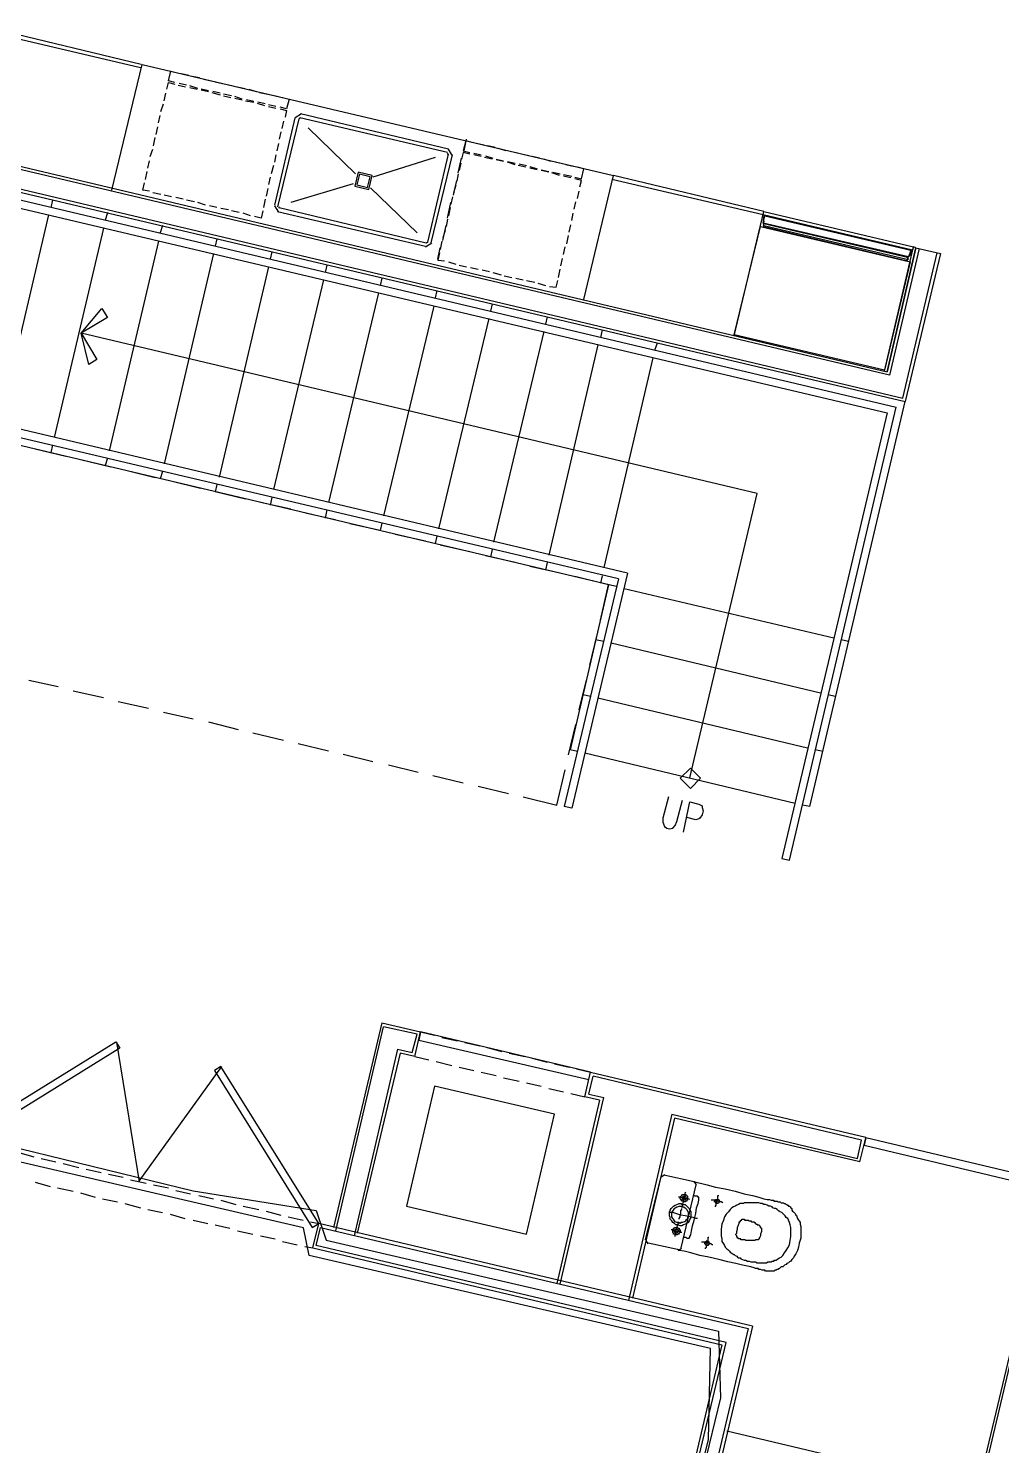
# Model space of a CAD drawing. Header units: feet. Extents: x -84 to 198, y -22 to 181.
# Drawn here: x 83.25 to 99.05, y 124.56 to 147.55 of the extents above; entities that cross this region are included whole.
import ezdxf

# ---------------------------------------------------------------- set-up
doc = ezdxf.new("R2010")
doc.units = ezdxf.units.FT
for name, color, linetype in [('A-AREA-COMUN', 252, 'CONTINUOUS'), ('A-AREA-UNIDAD', 30, 'CONTINUOUS'), ('A-LINEA', 7, 'CONTINUOUS')]:
    doc.layers.add(name, color=color, linetype=linetype)

msp = doc.modelspace()

# ---------------------------------------------------------------- linework, layer by layer
at = {"layer": 'A-AREA-COMUN'}
msp.add_lwpolyline([(93.808, 122.6844), (94.288, 124.6578), (94.32, 126.1333), (87.808, 127.6444), (87.712, 128.0889), (77.68, 130.4178)], dxfattribs=at)
at = {"layer": 'A-AREA-UNIDAD'}
msp.add_lwpolyline([(82.64, 129.4933), (85.92, 128.6933), (87.92, 128.3733), (88.08, 127.8933), (94.448, 126.4178), (94.48, 125.3333), (93.84, 122.6844)], dxfattribs=at)
at = {"layer": 'A-LINEA'}
for p, q in [((85.0667, 146.9111), (82.6267, 147.4844)), ((85.08, 146.9644), (82.64, 147.5511)), ((84.6, 144.9244), (85.0933, 146.9644)), ((85.0933, 146.9644), (92.7467, 145.1644)), ((85.7333, 146.8178), (85.8533, 146.7911)), ((85.9067, 146.7778), (86.0267, 146.7511)), ((86.0933, 146.7244), (86.2133, 146.6978)), ((85.4533, 146.3778), (85.48, 146.4978)), ((85.68, 146.6311), (85.8, 146.6044)), ((85.8133, 146.6311), (85.6933, 146.6578)), ((86, 146.5778), (85.8667, 146.6178)), ((85.8667, 146.5911), (85.9867, 146.5644)), ((86.1733, 146.5378), (86.0533, 146.5644)), ((86.0533, 146.5511), (86.1733, 146.5244)), ((86.2267, 146.5111), (86.36, 146.4711)), ((86.36, 146.4978), (86.24, 146.5244)), ((86.28, 146.6844), (86.4, 146.6578)), ((86.5467, 146.4578), (86.4133, 146.4844)), ((86.4533, 146.6444), (86.5733, 146.6178)), ((86.64, 146.6044), (86.76, 146.5778)), ((86.8267, 146.5644), (86.9467, 146.5244)), ((87, 146.5111), (87.1333, 146.4844)), ((87.1867, 146.4711), (87.3067, 146.4444)), ((85.4, 146.2044), (85.44, 146.3244)), ((86.4133, 146.4578), (86.5333, 146.4311)), ((86.72, 146.4044), (86.6, 146.4444)), ((86.6, 146.4178), (86.72, 146.3911)), ((86.7733, 146.3778), (86.9067, 146.3511)), ((86.9067, 146.3644), (86.7867, 146.3911)), ((86.96, 146.3378), (87.08, 146.2978)), ((87.0933, 146.3244), (86.9733, 146.3511)), ((87.2667, 146.2844), (87.1467, 146.3111)), ((87.1467, 146.2844), (87.2667, 146.2578)), ((87.44, 146.2444), (87.3333, 146.2711)), ((97.2267, 141.9244), (79.6267, 146.0844)), ((79.6933, 146.1244), (97.1867, 141.9778)), ((85.36, 146.0178), (85.3867, 146.1378)), ((87.5733, 146.0978), (87.24, 144.6844)), ((87.64, 146.0844), (87.2933, 144.6578)), ((87.3867, 146.0444), (87.36, 145.9244)), ((87.68, 146.1621), (87.5757, 146.0977)), ((87.6646, 146.0972), (87.6405, 146.0824)), ((90.0533, 145.5378), (87.6533, 146.0978)), ((90.0667, 145.5911), (87.6667, 146.1644)), ((79.56, 145.7911), (97.44, 141.5511)), ((85.32, 145.8311), (85.3467, 145.9511)), ((87.3467, 145.8711), (87.32, 145.7511)), ((88.56, 145.1911), (87.7867, 145.9378)), ((79.6, 145.7244), (97.48, 141.4978)), ((79.6933, 145.5778), (97.3333, 141.4044)), ((85.2267, 145.4711), (85.2667, 145.5911)), ((85.28, 145.6444), (85.3067, 145.7778)), ((87.3067, 145.6844), (87.28, 145.5644)), ((90.131, 145.4845), (90.0666, 145.5888)), ((90.3067, 145.5644), (90.4133, 145.5378)), ((90.32, 145.5644), (90.36, 145.7511)), ((90.64, 145.6578), (90.52, 145.6844)), ((90.8267, 145.6178), (90.7067, 145.6444)), ((91, 145.5644), (90.88, 145.6044)), ((91.1867, 145.5244), (91.0667, 145.5511)), ((79.7867, 145.4178), (97.1867, 141.3111)), ((85.1867, 145.2844), (85.2133, 145.4044)), ((87.2267, 145.3244), (87.1867, 145.1911)), ((87.2667, 145.4978), (87.24, 145.3778)), ((89.8533, 145.4578), (88.84, 145.1378)), ((89.7333, 144.0844), (90.0667, 145.5111)), ((89.7867, 144.0711), (90.1333, 145.4978)), ((90.0661, 145.4998), (90.0513, 145.5239)), ((90.2267, 145.2044), (90.28, 145.4444)), ((90.2667, 145.3644), (90.24, 145.2444)), ((90.48, 145.5244), (90.6, 145.4978)), ((90.6, 145.4711), (90.48, 145.4978)), ((90.7733, 145.4311), (90.6533, 145.4578)), ((90.6667, 145.4844), (90.7867, 145.4444)), ((90.84, 145.4311), (90.96, 145.4044)), ((90.96, 145.3911), (90.84, 145.4178)), ((91.0267, 145.3911), (91.1467, 145.3644)), ((91.1467, 145.3378), (91.0267, 145.3778)), ((91.32, 145.2978), (91.2, 145.3244)), ((91.2133, 145.3511), (91.3333, 145.3244)), ((91.3733, 145.4844), (91.2533, 145.5111)), ((91.5467, 145.4444), (91.4267, 145.4711)), ((91.7333, 145.3911), (91.6133, 145.4311)), ((91.92, 145.3511), (91.8, 145.3778)), ((92.0933, 145.3111), (91.9733, 145.3378)), ((85.1467, 145.0978), (85.1733, 145.2311)), ((87.1733, 145.1378), (87.1467, 145.0178)), ((90.2267, 145.1911), (90.2, 145.0711)), ((91.3867, 145.3111), (91.5067, 145.2711)), ((91.5067, 145.2578), (91.3867, 145.2844)), ((91.5733, 145.2578), (91.6933, 145.2311)), ((91.6933, 145.2178), (91.5733, 145.2444)), ((91.8667, 145.1644), (91.7467, 145.2044)), ((91.76, 145.2178), (91.88, 145.1911)), ((91.9333, 145.1778), (92.0667, 145.1511)), ((92.0533, 145.1244), (91.9333, 145.1511)), ((92.2667, 143.1511), (92.7467, 145.1644)), ((95.1733, 144.5244), (92.72, 145.0978)), ((95.1867, 144.5778), (92.7467, 145.1644)), ((85.4, 144.8578), (85.2667, 144.8844)), ((87.1333, 144.9511), (87.1067, 144.8311)), ((88.52, 145.0311), (87.5067, 144.7244)), ((89.56, 144.2311), (88.8, 144.9644)), ((90.1467, 144.8444), (90.2, 145.0844)), ((90.1867, 145.0044), (90.1467, 144.8844)), ((92.16, 144.7911), (92.1867, 144.9111)), ((83.64, 144.7644), (83.6133, 144.6444)), ((85.5733, 144.8178), (85.4533, 144.8444)), ((85.76, 144.7778), (85.64, 144.8044)), ((85.9467, 144.7378), (85.8133, 144.7644)), ((86.12, 144.6844), (86, 144.7244)), ((86.3067, 144.6444), (86.1867, 144.6711)), ((86.4933, 144.6044), (86.3733, 144.6311)), ((87.0933, 144.7778), (87.0667, 144.6444)), ((87.2423, 144.6711), (87.3067, 144.5668)), ((87.3072, 144.6557), (87.3221, 144.6316)), ((87.32, 144.6444), (89.7067, 144.0711)), ((90.0533, 144.4711), (90.1067, 144.7244)), ((90.0933, 144.6444), (90.0667, 144.5111)), ((90.1333, 144.8178), (90.1067, 144.6978)), ((92.1067, 144.6178), (92.1333, 144.7378)), ((83.5733, 144.5244), (82.7733, 141.1244)), ((84.5333, 144.5644), (84.4933, 144.4311)), ((86.6667, 144.5644), (86.5467, 144.5911)), ((86.8533, 144.5111), (86.7333, 144.5511)), ((87.0267, 144.4711), (86.92, 144.4978)), ((87.0533, 144.5911), (87.0267, 144.4711)), ((87.2933, 144.5778), (89.6933, 144.0178)), ((90.0533, 144.4578), (90.0267, 144.3378)), ((92.0667, 144.4311), (92.0933, 144.5511)), ((94.7067, 142.5644), (95.1867, 144.5778)), ((84.4667, 144.3111), (83.6667, 140.9111)), ((85.4267, 144.3511), (85.3867, 144.2311)), ((89.9733, 144.1111), (90.0267, 144.3511)), ((90.0133, 144.2711), (89.9733, 144.1511)), ((91.9867, 144.0578), (92.0133, 144.1911)), ((92.0267, 144.2444), (92.0533, 144.3644)), ((97.52, 143.8311), (95.1867, 144.3778)), ((97.52, 143.8311), (95.1867, 144.3778)), ((95.1867, 144.3511), (97.5067, 143.8044)), ((95.1867, 144.3511), (97.5067, 143.8044)), ((85.36, 144.0978), (84.56, 140.6978)), ((86.3067, 144.1378), (86.28, 144.0178)), ((89.6934, 144.0068), (89.7977, 144.0712)), ((89.7087, 144.0716), (89.7328, 144.0865)), ((89.8933, 143.8044), (89.9333, 143.9911)), ((89.96, 144.0978), (89.9333, 143.9644)), ((91.9333, 143.8844), (91.96, 144.0044)), ((97.1467, 141.9911), (97.6133, 144.0044)), ((97.6533, 143.9911), (97.1867, 141.9778)), ((97.7067, 143.9778), (97.2267, 141.9244)), ((97.6533, 143.9911), (98.0533, 143.8978)), ((86.2533, 143.8978), (85.4533, 140.4844)), ((87.2, 143.9244), (87.1733, 143.8044)), ((88.0933, 143.7111), (88.0667, 143.5911)), ((89.92, 143.9111), (89.8933, 143.7911)), ((89.8933, 143.7911), (90, 143.7778)), ((90.0667, 143.7644), (90.1867, 143.7244)), ((90.24, 143.7111), (90.36, 143.6844)), ((91.8933, 143.6978), (91.92, 143.8178)), ((97.44, 141.5511), (98, 143.9111)), ((98.0533, 143.8978), (97.48, 141.4978)), ((87.1467, 143.6844), (86.3467, 140.2711)), ((88.9867, 143.4978), (88.96, 143.3778)), ((90.4267, 143.6711), (90.5467, 143.6444)), ((90.6133, 143.6311), (90.7333, 143.6044)), ((90.7867, 143.5911), (90.92, 143.5511)), ((90.9733, 143.5378), (91.0933, 143.5111)), ((91.16, 143.4978), (91.28, 143.4711)), ((91.8533, 143.5111), (91.88, 143.6444)), ((88.04, 143.4711), (87.2267, 140.0711)), ((88.9333, 143.2578), (88.12, 139.8578)), ((89.88, 143.2978), (89.8533, 143.1778)), ((91.3333, 143.4578), (91.4667, 143.4311)), ((91.52, 143.4178), (91.64, 143.3778)), ((89.8267, 143.0444), (89.0133, 139.6444)), ((90.7733, 143.0844), (90.7467, 142.9644)), ((90.72, 142.8444), (89.9067, 139.4311)), ((91.6667, 142.8711), (91.64, 142.7511)), ((91.6133, 142.6311), (90.8, 139.2178)), ((92.56, 142.6578), (92.5333, 142.5378)), ((92.4933, 142.4178), (91.6933, 139.0044)), ((93.4533, 142.4444), (93.4133, 142.3244)), ((93.3867, 142.2044), (92.5867, 138.8044)), ((95.9333, 134.9244), (97.48, 141.4978)), ((92.9733, 138.7111), (82.3867, 141.2178)), ((92.8267, 138.6178), (82.48, 141.0578)), ((92.7867, 138.4978), (82.4533, 140.9378)), ((83.8533, 140.6044), (83.36, 140.7244)), ((83.64, 140.7911), (83.6133, 140.6711)), ((84.5867, 140.4311), (84.0933, 140.5511)), ((84.5333, 140.5778), (84.4933, 140.4578)), ((85.3067, 140.2578), (84.8267, 140.3778)), ((85.4267, 140.3644), (85.3867, 140.2444)), ((86.04, 140.0844), (85.56, 140.2044)), ((86.3067, 140.1511), (86.28, 140.0311)), ((86.7733, 139.9111), (86.28, 140.0311)), ((87.5067, 139.7511), (87.0133, 139.8578)), ((87.2, 139.9378), (87.1733, 139.8178)), ((88.2267, 139.5778), (87.7467, 139.6844)), ((88.0933, 139.7378), (88.0667, 139.6044)), ((88.96, 139.4044), (88.4667, 139.5111)), ((88.9867, 139.5244), (88.96, 139.4044)), ((89.6933, 139.2311), (89.2, 139.3378)), ((89.88, 139.3111), (89.8533, 139.1911)), ((90.4133, 139.0578), (89.9333, 139.1644)), ((91.1467, 138.8844), (90.6667, 138.9911)), ((90.7733, 139.0978), (90.7467, 138.9778)), ((91.6667, 138.8844), (91.64, 138.7644)), ((91.88, 138.7111), (91.3867, 138.8178)), ((92.9733, 138.7111), (92.0667, 134.8978)), ((92.56, 138.6711), (92.5333, 138.5511)), ((92.8267, 138.6178), (91.9467, 134.9244)), ((92.6667, 138.5244), (92.04, 135.8444)), ((96.32, 137.6578), (92.92, 138.4578)), ((92.36, 137.2178), (92.48, 137.7111)), ((92.5867, 137.6044), (92.4533, 137.6311)), ((96.1067, 136.7644), (92.7067, 137.5778)), ((96.56, 137.6044), (96.44, 137.6311)), ((83.2533, 136.9778), (83.7333, 136.8711)), ((92.1867, 136.4978), (92.3067, 136.9778)), ((83.9733, 136.8044), (84.4667, 136.6978)), ((84.7067, 136.6311), (85.2, 136.5244)), ((92.3733, 136.7111), (92.2533, 136.7378)), ((95.8933, 135.8711), (92.4933, 136.6844)), ((96.3467, 136.7111), (96.2267, 136.7378)), ((85.44, 136.4578), (85.92, 136.3511)), ((86.1733, 136.2978), (86.6533, 136.1778)), ((86.8933, 136.1244), (87.3867, 136.0044)), ((92.0133, 135.7644), (92.1333, 136.2578)), ((87.6267, 135.9511), (88.12, 135.8311)), ((88.36, 135.7778), (88.84, 135.6578)), ((92.16, 135.8178), (92.04, 135.8444)), ((95.6933, 134.9778), (92.28, 135.7911)), ((96.1467, 135.8178), (96.0133, 135.8444)), ((89.0933, 135.6044), (89.5733, 135.4844)), ((89.8133, 135.4311), (90.3067, 135.3111)), ((91.8267, 134.9511), (91.96, 135.5244)), ((90.5467, 135.2578), (91.04, 135.1378)), ((91.28, 135.0844), (91.8267, 134.9511)), ((92.0667, 134.8978), (91.9467, 134.9244)), ((95.9333, 134.9244), (95.8133, 134.9511)), ((88.9867, 131.4178), (88.2, 128.0978)), ((88.24, 128.0444), (89.0133, 131.3511)), ((88.9867, 131.4178), (89.6133, 131.2711)), ((89.56, 131.2311), (89.0133, 131.3511)), ((85.0528, 128.84), (84.6823, 131.1024)), ((89.48, 130.9378), (89.56, 131.2311)), ((89.52, 130.8711), (89.6133, 131.2711)), ((89.6133, 131.2711), (89.84, 131.2178)), ((89.96, 131.1778), (90.2133, 131.1244)), ((90.3333, 131.0978), (90.5733, 131.0444)), ((89.24, 130.9911), (88.5333, 127.9644)), ((89.28, 130.9244), (88.5867, 128.0044)), ((89.24, 130.9911), (89.48, 130.9378)), ((89.52, 130.8711), (89.28, 130.9244)), ((89.52, 130.8711), (89.7467, 130.8178)), ((90.6933, 131.0178), (90.9333, 130.9511)), ((91.0533, 130.9244), (91.3067, 130.8711)), ((91.4267, 130.8444), (91.6667, 130.7778)), ((86.384, 130.7064), (85.0405, 128.8489)), ((89.8667, 130.7911), (90.12, 130.7244)), ((90.24, 130.6978), (90.48, 130.6444)), ((90.6, 130.6178), (90.84, 130.5644)), ((91.7867, 130.7511), (92.0267, 130.6978)), ((92.1467, 130.6711), (92.3733, 130.6178)), ((92.28, 130.2178), (92.3733, 130.6178)), ((92.3733, 130.6178), (96.84, 129.5644)), ((90.96, 130.5244), (91.2133, 130.4711)), ((91.3333, 130.4444), (91.5733, 130.3911)), ((92.3467, 130.2578), (92.4133, 130.5511)), ((96.7733, 129.5111), (92.4133, 130.5511)), ((91.6933, 130.3511), (91.9333, 130.2978)), ((92.52, 130.1644), (91.8267, 127.1911)), ((91.88, 127.1778), (92.5867, 130.2044)), ((92.0533, 130.2711), (92.28, 130.2178)), ((92.52, 130.1644), (92.28, 130.2178)), ((92.3467, 130.2578), (92.5867, 130.2044)), ((93.6933, 129.9378), (92.9867, 126.9111)), ((93.6933, 129.9378), (96.7067, 129.2178)), ((93.7333, 129.8711), (93.0533, 126.9511)), ((96.7467, 129.1644), (93.7333, 129.8711)), ((96.7067, 129.2178), (96.7733, 129.5111)), ((96.7467, 129.1644), (96.84, 129.5511)), ((83.0933, 129.3111), (83.3333, 129.2444)), ((83.4533, 129.2178), (83.6933, 129.1644)), ((83.8133, 129.1378), (84.0667, 129.0711)), ((84.1867, 129.0444), (84.4267, 128.9911)), ((83.36, 128.8311), (83.6, 128.7644)), ((84.5467, 128.9644), (84.7867, 128.9111)), ((84.9067, 128.8711), (85.16, 128.8178)), ((85.28, 128.7911), (85.52, 128.7378)), ((93.2667, 127.8978), (93.52, 128.9244)), ((93.5774, 128.9499), (93.5213, 128.9152)), ((93.56, 128.9511), (94.0533, 128.8444)), ((94.08, 128.7911), (93.84, 127.7644)), ((94.0921, 128.787), (94.0574, 128.8432)), ((83.72, 128.7378), (83.9733, 128.6844)), ((84.0933, 128.6578), (84.3333, 128.5911)), ((84.4533, 128.5644), (84.6933, 128.5111)), ((85.64, 128.6978), (85.88, 128.6444)), ((86.0133, 128.6178), (86.2533, 128.5644)), ((86.3733, 128.5378), (86.6133, 128.4711)), ((84.8133, 128.4844), (85.0667, 128.4178)), ((85.1867, 128.3911), (85.4267, 128.3378)), ((85.5467, 128.3111), (85.7867, 128.2444)), ((86.7333, 128.4444), (86.9867, 128.3911)), ((87.1067, 128.3644), (87.3467, 128.2978)), ((89.3867, 128.4444), (91.3333, 127.9911)), ((99.7467, 128.4444), (98.1867, 121.8844)), ((98.2267, 121.8178), (99.8, 128.4978)), ((85.92, 128.2178), (86.16, 128.1644)), ((86.28, 128.1378), (86.52, 128.0844)), ((87.4667, 128.2711), (87.7067, 128.2178)), ((87.8267, 128.1911), (87.96, 128.1644)), ((87.8667, 127.7644), (87.96, 128.1644)), ((95, 126.4978), (87.96, 128.1644)), ((86.64, 128.0444), (86.8933, 127.9911)), ((87.0133, 127.9644), (87.2533, 127.9111)), ((87.3733, 127.8711), (87.6133, 127.8178)), ((93.2679, 127.8886), (93.3026, 127.8324)), ((93.7867, 127.7378), (93.3067, 127.8444)), ((87.7333, 127.7911), (87.8667, 127.7644)), ((87.8667, 127.7644), (94.5067, 126.1911)), ((93.7959, 127.7257), (93.8521, 127.7603)), ((95, 126.4978), (94.1333, 122.8444)), ((94.9333, 126.4578), (94.0667, 122.8044)), ((94.5067, 126.1911), (93.64, 122.5378)), ((93.7067, 122.5778), (94.5733, 126.2311)), ((98.6533, 123.8311), (94.5867, 124.7911))]:
    msp.add_line(p, q, dxfattribs=at)
for points in [[(85.6267, 146.6711), (85.52, 146.6978), (85.56, 146.8578), (85.6667, 146.8311)], [(85.4933, 146.5644), (85.52, 146.6711), (85.6267, 146.6444)], [(87.3333, 146.2444), (87.44, 146.2178), (87.4133, 146.1111)], [(87.3733, 146.4311), (87.48, 146.4044), (87.44, 146.2444)], [(90.4533, 145.6978), (90.3467, 145.7244), (90.3067, 145.5644)], [(90.4133, 145.5111), (90.3067, 145.5378), (90.28, 145.4311)], [(88.5991, 145.2196), (88.5449, 144.9902), (88.7742, 144.936), (88.8285, 145.1653), (88.5991, 145.2196)], [(88.6201, 145.1856), (88.5789, 145.0112), (88.7532, 144.97), (88.7944, 145.1443), (88.6201, 145.1856)], [(92.12, 145.1378), (92.2267, 145.1111), (92.2667, 145.2711), (92.16, 145.2978)], [(92.2, 144.9778), (92.2267, 145.0844), (92.12, 145.1111)], [(85.2133, 144.9111), (85.1067, 144.9244), (85.1333, 145.0444)], [(97.6133, 144.0044), (97.6, 143.9511), (95.1733, 144.5244), (95.1867, 144.5778), (97.6133, 144.0044)], [(97.6133, 144.0044), (97.6, 143.9511), (95.1733, 144.5244), (95.1867, 144.5778), (97.6133, 144.0044)], [(97.5733, 143.9511), (97.5333, 143.8444), (95.1733, 144.3911), (95.2, 144.5111), (97.5733, 143.9511)], [(95.1867, 144.5111), (95.1733, 144.4311), (95.1867, 144.4178), (95.1733, 144.3911), (95.1867, 144.3778), (95.1733, 144.3644), (95.1867, 144.3511), (95.1733, 144.3378), (97.52, 143.7778), (97.5067, 143.8044), (97.5333, 143.8044), (97.52, 143.8311), (97.5333, 143.8444), (97.5467, 143.8578), (97.56, 143.8711), (97.5867, 143.9511), (95.1867, 144.5111)], [(97.5733, 143.9511), (97.5333, 143.8444), (95.1733, 144.3911), (95.2, 144.5111), (97.5733, 143.9511)], [(95.1867, 144.5111), (95.1733, 144.4311), (95.1867, 144.4178), (95.1733, 144.3911), (95.1867, 144.3778), (95.1733, 144.3644), (95.1867, 144.3511), (95.1733, 144.3378), (97.52, 143.7778), (97.5067, 143.8044), (97.5333, 143.8044), (97.52, 143.8311), (97.5333, 143.8444), (97.5467, 143.8578), (97.56, 143.8711), (97.5867, 143.9511), (95.1867, 144.5111)], [(95.1333, 144.3378), (97.56, 143.7644), (97.1467, 142.0044), (94.7067, 142.5778), (95.1333, 144.3378)], [(97.1867, 141.9778), (97.6533, 143.9911), (97.6133, 144.0044)], [(91.7067, 143.3644), (91.8133, 143.3511), (91.84, 143.4578)], [(84.2267, 142.0978), (84.1067, 142.6044), (84.44, 143.0044), (84.5333, 142.8578), (84.1067, 142.6044), (84.36, 142.1778), (84.2267, 142.0978)], [(93.9867, 135.3911), (95.08, 140.0044), (84.1067, 142.6044)], [(97.1867, 141.3111), (95.48, 134.0844), (95.6, 134.0578), (97.3333, 141.4044)], [(92.5333, 137.9511), (92.6667, 138.5244), (92.12, 138.6578)], [(94.16, 135.3844), (93.9933, 135.5511), (93.8267, 135.3844), (93.9933, 135.2178), (94.16, 135.3844)], [(93.64, 135.0844), (93.5467, 134.7378), (93.5467, 134.6711), (93.5733, 134.6044), (93.6133, 134.5778), (93.6533, 134.5644), (93.7067, 134.5778), (93.7467, 134.6178), (93.7733, 134.6844), (93.8667, 135.0311)], [(93.88, 134.5111), (93.9867, 135.0044), (94.1333, 134.9644), (94.1867, 134.9378), (94.1867, 134.9111), (94.2, 134.8578), (94.1867, 134.7911), (94.1467, 134.7378), (94.1333, 134.7244), (94.08, 134.7111), (93.9333, 134.7511)], [(82.12, 129.5378), (84.6667, 131.1111), (84.7333, 131.0044), (82.1867, 129.4311), (82.12, 129.5378)], [(89.5867, 131.1378), (92.3467, 130.4978), (92.3733, 130.6178), (89.6133, 131.2711), (89.5867, 131.1378)], [(87.96, 128.1644), (86.3733, 130.7111), (86.2667, 130.6444), (87.8533, 128.0978), (87.96, 128.1644)], [(91.3333, 127.9911), (91.7867, 129.9378), (89.84, 130.3911), (89.3867, 128.4444)], [(96.8133, 129.4311), (99.56, 128.7778), (99.6, 128.8978), (96.84, 129.5511), (96.8133, 129.4311)], [(94.0533, 128.8444), (94.08, 128.8311), (94.16, 128.8178), (94.2667, 128.7911), (94.4, 128.7511), (94.56, 128.7244), (94.72, 128.6844), (94.8667, 128.6444), (95, 128.6178), (95.1067, 128.5911), (95.1867, 128.5644), (95.24, 128.5511), (95.28, 128.5511), (95.3067, 128.5378), (95.3333, 128.5378), (95.3467, 128.5378), (95.3467, 128.5244), (95.36, 128.5244), (95.3733, 128.5244), (95.3867, 128.5244), (95.4, 128.5244), (95.4133, 128.5111), (95.4267, 128.5111), (95.4533, 128.5111), (95.4667, 128.4978), (95.48, 128.4978), (95.4933, 128.4978), (95.5067, 128.4978), (95.52, 128.4844), (95.5333, 128.4844), (95.5467, 128.4711), (95.56, 128.4711), (95.5733, 128.4578), (95.5867, 128.4444), (95.6, 128.4444), (95.6133, 128.4311), (95.6267, 128.4178), (95.64, 128.4044), (95.64, 128.3778), (95.6533, 128.3644), (95.6667, 128.3511), (95.68, 128.3378), (95.6933, 128.3244), (95.7067, 128.2978), (95.72, 128.2844), (95.72, 128.2711), (95.7333, 128.2444), (95.7467, 128.2178), (95.76, 128.2044), (95.7733, 128.1778), (95.7733, 128.1511), (95.7867, 128.1111), (95.7867, 128.0844), (95.7867, 128.0311), (95.7867, 127.9778), (95.7867, 127.9244), (95.76, 127.8444), (95.7467, 127.7778), (95.7333, 127.7244), (95.7067, 127.6711), (95.68, 127.6311), (95.6667, 127.6044), (95.64, 127.5778), (95.6267, 127.5511), (95.6, 127.5378), (95.5867, 127.5244), (95.56, 127.5111), (95.5467, 127.4978), (95.52, 127.4844), (95.5067, 127.4711), (95.4933, 127.4578), (95.4667, 127.4578), (95.4533, 127.4444), (95.44, 127.4311), (95.4133, 127.4178), (95.4, 127.4178), (95.3867, 127.4044), (95.3733, 127.4044), (95.3467, 127.3911), (95.3333, 127.3911), (95.32, 127.3911), (95.3067, 127.3911), (95.2933, 127.3911), (95.28, 127.3911), (95.2533, 127.3911), (95.24, 127.3911), (95.2267, 127.3911), (95.2133, 127.3911), (95.2, 127.4044), (95.1867, 127.4044), (95.1733, 127.4044), (95.16, 127.4044), (95.1333, 127.4178), (95.12, 127.4178), (95.1067, 127.4178), (95.0933, 127.4311), (95.08, 127.4311), (95.0667, 127.4311), (95.0533, 127.4311), (95.0267, 127.4444), (94.9733, 127.4578), (94.92, 127.4711), (94.84, 127.4844), (94.7333, 127.5111), (94.6, 127.5378), (94.4533, 127.5778), (94.2933, 127.6178), (94.1467, 127.6444), (94, 127.6844), (93.8933, 127.7111), (93.8133, 127.7244), (93.7867, 127.7378)], [(93.9867, 128.5511), (93.96, 128.5644), (93.9333, 128.5644), (93.9067, 128.5644), (93.88, 128.5778), (93.8533, 128.5778), (93.8267, 128.5911), (93.8133, 128.5911), (93.8, 128.5911)], [(93.9467, 128.5644), (93.9467, 128.5511), (93.9467, 128.5378), (93.9333, 128.5378), (93.9333, 128.5244), (93.92, 128.5244), (93.9067, 128.5111), (93.8933, 128.5111), (93.88, 128.5111), (93.8667, 128.5244), (93.8533, 128.5244), (93.8533, 128.5378), (93.84, 128.5378), (93.84, 128.5511), (93.8267, 128.5644), (93.8267, 128.5778), (93.84, 128.5911), (93.84, 128.6044), (93.8533, 128.6178), (93.8667, 128.6311), (93.88, 128.6311), (93.8933, 128.6311), (93.9067, 128.6311), (93.92, 128.6311), (93.9333, 128.6178), (93.9467, 128.6044), (93.9467, 128.5911), (93.9467, 128.5778), (93.9467, 128.5644)], [(93.8667, 128.4444), (93.8667, 128.4578), (93.8667, 128.4711), (93.88, 128.5111), (93.88, 128.5378), (93.8933, 128.5778), (93.9067, 128.6178), (93.9067, 128.6444), (93.9067, 128.6578), (93.92, 128.6711)], [(93.92, 128.5644), (93.92, 128.5511), (93.9067, 128.5511), (93.9067, 128.5378), (93.8933, 128.5378), (93.88, 128.5378), (93.88, 128.5511), (93.8667, 128.5511), (93.8667, 128.5644), (93.8667, 128.5778), (93.8667, 128.5911), (93.88, 128.6044), (93.8933, 128.6044), (93.9067, 128.6044), (93.92, 128.5911), (93.92, 128.5778), (93.92, 128.5644)], [(93.88, 127.9378), (93.8933, 127.9378), (93.9067, 127.9378), (93.92, 127.9378), (93.9333, 127.9244), (93.9467, 127.9244), (93.96, 127.9244), (93.9733, 127.9244), (93.9867, 127.9378), (93.9867, 127.9511), (94, 127.9778), (94.0133, 128.0444), (94.0267, 128.1244), (94.0533, 128.2178), (94.08, 128.3244), (94.0933, 128.4178), (94.12, 128.4844), (94.1333, 128.5378), (94.1333, 128.5644), (94.1333, 128.5778), (94.1333, 128.5911), (94.12, 128.5911), (94.1067, 128.6044), (94.0933, 128.6044), (94.08, 128.6044), (94.0667, 128.6044), (94.0533, 128.6178), (94.04, 128.6178)], [(94.52, 128.4978), (94.4933, 128.5111), (94.4667, 128.5111), (94.44, 128.5244), (94.4133, 128.5244), (94.3867, 128.5378), (94.36, 128.5378), (94.3467, 128.5378), (94.3333, 128.5378)], [(94.4667, 128.5111), (94.4533, 128.5111), (94.4533, 128.4978), (94.44, 128.4844), (94.4267, 128.4844), (94.4133, 128.4844), (94.4, 128.4978), (94.4, 128.5111), (94.3867, 128.5111), (94.3867, 128.5244), (94.4, 128.5378), (94.4, 128.5511), (94.4133, 128.5511), (94.4267, 128.5511), (94.44, 128.5511), (94.4533, 128.5511), (94.4533, 128.5378), (94.4667, 128.5244), (94.4667, 128.5111)], [(94.4, 128.4311), (94.4, 128.4444), (94.4133, 128.4578), (94.4133, 128.4844), (94.4267, 128.5111), (94.4267, 128.5378), (94.44, 128.5644), (94.44, 128.5911), (94.44, 128.6178), (94.4533, 128.6178)], [(94, 128.2578), (93.9867, 128.2311), (93.9733, 128.2044), (93.96, 128.1778), (93.9333, 128.1644), (93.9067, 128.1511), (93.88, 128.1378), (93.8533, 128.1244), (93.8267, 128.1244), (93.7867, 128.1378), (93.76, 128.1378), (93.7333, 128.1644), (93.7067, 128.1778), (93.6933, 128.2044), (93.6667, 128.2311), (93.6667, 128.2578), (93.6533, 128.2844), (93.6533, 128.3111), (93.6533, 128.3511), (93.6667, 128.3778), (93.68, 128.4044), (93.7067, 128.4311), (93.72, 128.4444), (93.7467, 128.4578), (93.7733, 128.4711), (93.8133, 128.4844), (93.84, 128.4844), (93.8667, 128.4711), (93.9067, 128.4711), (93.9333, 128.4444), (93.9467, 128.4311), (93.9733, 128.4044), (93.9867, 128.3778), (94, 128.3511), (94, 128.3244), (94, 128.2978), (94, 128.2578)], [(94.1067, 128.2444), (94.08, 128.2444), (94.04, 128.2578), (93.9867, 128.2711), (93.9067, 128.2844), (93.84, 128.2978), (93.76, 128.3244), (93.7067, 128.3378), (93.6667, 128.3378), (93.6533, 128.3511)], [(93.96, 128.2711), (93.9467, 128.2578), (93.9467, 128.2311), (93.92, 128.2178), (93.9067, 128.1911), (93.8933, 128.1911), (93.8667, 128.1778), (93.84, 128.1778), (93.8267, 128.1644), (93.8, 128.1778), (93.7733, 128.1778), (93.7467, 128.1911), (93.7333, 128.2044), (93.72, 128.2311), (93.7067, 128.2444), (93.6933, 128.2711), (93.6933, 128.2844), (93.6933, 128.3111), (93.6933, 128.3378), (93.7067, 128.3644), (93.72, 128.3778), (93.7333, 128.4044), (93.7467, 128.4178), (93.7733, 128.4311), (93.7867, 128.4311), (93.8133, 128.4444), (93.84, 128.4444), (93.8533, 128.4311), (93.88, 128.4311), (93.9067, 128.4178), (93.92, 128.4044), (93.9333, 128.3911), (93.9467, 128.3644), (93.96, 128.3511), (93.96, 128.3244), (93.96, 128.2978), (93.96, 128.2711)], [(93.8133, 128.2311), (93.8133, 128.2444), (93.8267, 128.2711), (93.8267, 128.2978), (93.84, 128.3244), (93.84, 128.3511), (93.84, 128.3778), (93.8533, 128.3911), (93.8533, 128.4044)], [(94.5067, 128.1511), (94.4933, 128.0711), (94.4933, 128.0178), (94.4933, 127.9644), (94.5067, 127.9111), (94.5067, 127.8711), (94.5333, 127.8311), (94.5467, 127.8044), (94.56, 127.7778), (94.5867, 127.7511), (94.6, 127.7378), (94.6267, 127.7111), (94.64, 127.6978), (94.6533, 127.6844), (94.68, 127.6711), (94.6933, 127.6578), (94.7067, 127.6578), (94.72, 127.6444), (94.7467, 127.6311), (94.76, 127.6178), (94.7733, 127.6044), (94.8, 127.6044), (94.8133, 127.5911), (94.84, 127.5778), (94.8667, 127.5644), (94.8933, 127.5644), (94.92, 127.5511), (94.9467, 127.5511), (94.9733, 127.5378), (95, 127.5378), (95.0267, 127.5378), (95.0533, 127.5378), (95.08, 127.5244), (95.1067, 127.5244), (95.1333, 127.5244), (95.1467, 127.5244), (95.1733, 127.5244), (95.1867, 127.5244), (95.2133, 127.5244), (95.2267, 127.5244), (95.2533, 127.5378), (95.2667, 127.5378), (95.28, 127.5378), (95.3067, 127.5378), (95.32, 127.5511), (95.3467, 127.5511), (95.36, 127.5644), (95.3867, 127.5644), (95.4133, 127.5911), (95.44, 127.6044), (95.4667, 127.6178), (95.4933, 127.6444), (95.52, 127.6844), (95.5467, 127.7244), (95.5733, 127.7644), (95.6, 127.8178), (95.6133, 127.8844), (95.6267, 127.9511), (95.6267, 128.0044), (95.6267, 128.0578), (95.6267, 128.0978), (95.6133, 128.1378), (95.6, 128.1778), (95.5867, 128.2178), (95.5733, 128.2444), (95.5467, 128.2578), (95.5333, 128.2844), (95.52, 128.2978), (95.5067, 128.3111), (95.4933, 128.3244), (95.48, 128.3378), (95.4533, 128.3511), (95.44, 128.3644), (95.4267, 128.3644), (95.4133, 128.3778), (95.4, 128.3911), (95.3733, 128.4044), (95.36, 128.4044), (95.3333, 128.4178), (95.32, 128.4311), (95.2933, 128.4444), (95.2667, 128.4444), (95.24, 128.4578), (95.2133, 128.4711), (95.1867, 128.4711), (95.16, 128.4844), (95.1333, 128.4844), (95.1067, 128.4978), (95.08, 128.4978), (95.0533, 128.4978), (95.04, 128.4978), (95.0133, 128.4978), (94.9867, 128.4978), (94.9733, 128.4978), (94.9467, 128.4978), (94.9333, 128.4978), (94.9067, 128.4978), (94.8933, 128.4978), (94.8667, 128.4978), (94.8533, 128.4844), (94.8267, 128.4844), (94.8, 128.4844), (94.7733, 128.4711), (94.7467, 128.4578), (94.72, 128.4444), (94.6933, 128.4311), (94.6667, 128.4178), (94.64, 128.3911), (94.6133, 128.3511), (94.5733, 128.3111), (94.5467, 128.2711), (94.5333, 128.2178), (94.5067, 128.1511)], [(94.5733, 126.2311), (87.92, 127.8044), (87.9867, 128.0978), (94.9333, 126.4578)], [(93.8267, 128.0311), (93.8267, 128.0178), (93.8133, 128.0044), (93.8, 127.9911), (93.7867, 127.9911), (93.7867, 127.9778), (93.7733, 127.9778), (93.76, 127.9778), (93.7467, 127.9778), (93.7333, 127.9911), (93.72, 127.9911), (93.72, 128.0044), (93.7067, 128.0178), (93.7067, 128.0311), (93.7067, 128.0444), (93.7067, 128.0578), (93.72, 128.0711), (93.72, 128.0844), (93.7333, 128.0844), (93.7333, 128.0978), (93.7467, 128.0978), (93.76, 128.0978), (93.7733, 128.0978), (93.7867, 128.0978), (93.8, 128.0844), (93.8133, 128.0844), (93.8133, 128.0711), (93.8267, 128.0578), (93.8267, 128.0444), (93.8267, 128.0311)], [(93.7467, 127.9511), (93.7467, 127.9644), (93.7467, 127.9778), (93.76, 128.0044), (93.76, 128.0444), (93.7733, 128.0844), (93.7867, 128.1244), (93.7867, 128.1511), (93.8, 128.1644), (93.8, 128.1778)], [(94.7867, 128.1911), (94.8, 128.1911), (94.8, 128.2044), (94.8133, 128.2044), (94.8133, 128.2178), (94.8267, 128.2178), (94.8267, 128.2311), (94.84, 128.2311), (94.8533, 128.2311), (94.8667, 128.2311), (94.88, 128.2178), (94.8933, 128.2178), (94.9067, 128.2178), (94.92, 128.2178), (94.9333, 128.2178), (94.9467, 128.2044), (94.96, 128.2044), (94.9733, 128.2044), (94.9867, 128.1911), (95, 128.1911), (95.0133, 128.1911), (95.0267, 128.1911), (95.0267, 128.1778), (95.04, 128.1778), (95.0533, 128.1644), (95.0667, 128.1511), (95.08, 128.1511), (95.08, 128.1378), (95.0933, 128.1378), (95.1067, 128.1378), (95.12, 128.1244), (95.12, 128.1111), (95.1333, 128.0978), (95.1467, 128.0844), (95.1467, 128.0578), (95.1467, 128.0311), (95.1333, 127.9911), (95.1333, 127.9644), (95.12, 127.9378), (95.1067, 127.9111), (95.0933, 127.8978), (95.08, 127.8978), (95.0533, 127.8978), (95.04, 127.8844), (95.0267, 127.8844), (95.0133, 127.8844), (95, 127.8844), (94.9867, 127.8844), (94.9733, 127.8844), (94.96, 127.8844), (94.9467, 127.8844), (94.9333, 127.8844), (94.92, 127.8844), (94.9067, 127.8844), (94.8933, 127.8844), (94.88, 127.8978), (94.8533, 127.8978), (94.84, 127.8978), (94.8267, 127.8978), (94.8133, 127.8978), (94.8133, 127.9111), (94.8, 127.9111), (94.7867, 127.9111), (94.7733, 127.9111), (94.7733, 127.9244), (94.76, 127.9244), (94.76, 127.9378), (94.7467, 127.9378), (94.7467, 127.9511), (94.7467, 127.9644), (94.7333, 127.9778), (94.7333, 127.9911), (94.7467, 128.0044), (94.7467, 128.0311), (94.76, 128.0711), (94.76, 128.0978), (94.7733, 128.1378), (94.7867, 128.1644), (94.7867, 128.1778), (94.7867, 128.1911)], [(93.8533, 128.0178), (93.84, 128.0178), (93.8133, 128.0311), (93.7867, 128.0311), (93.7467, 128.0444), (93.72, 128.0444), (93.7067, 128.0578), (93.68, 128.0578)], [(93.8, 128.0311), (93.7867, 128.0178), (93.7733, 128.0178), (93.7733, 128.0044), (93.76, 128.0044), (93.7467, 128.0044), (93.7467, 128.0178), (93.7333, 128.0311), (93.7333, 128.0444), (93.7333, 128.0578), (93.7467, 128.0578), (93.7467, 128.0711), (93.76, 128.0711), (93.7733, 128.0711), (93.7867, 128.0711), (93.7867, 128.0578), (93.8, 128.0578), (93.8, 128.0444), (93.8, 128.0311)], [(94.36, 127.8178), (94.3467, 127.8178), (94.3333, 127.8311), (94.3067, 127.8311), (94.28, 127.8444), (94.2533, 127.8444), (94.2267, 127.8578), (94.2, 127.8578), (94.1867, 127.8578), (94.1733, 127.8578)], [(94.2933, 127.8311), (94.2933, 127.8178), (94.28, 127.8178), (94.28, 127.8044), (94.2667, 127.8044), (94.2533, 127.8044), (94.24, 127.8178), (94.24, 127.8311), (94.2267, 127.8311), (94.2267, 127.8444), (94.2267, 127.8578), (94.24, 127.8578), (94.24, 127.8711), (94.2533, 127.8711), (94.2667, 127.8844), (94.2667, 127.8711), (94.28, 127.8711), (94.2933, 127.8711), (94.2933, 127.8578), (94.3067, 127.8444), (94.2933, 127.8311)], [(94.24, 127.7511), (94.24, 127.7644), (94.2533, 127.7778), (94.2533, 127.8044), (94.2667, 127.8311), (94.2667, 127.8578), (94.28, 127.8844), (94.28, 127.9111), (94.28, 127.9378), (94.2933, 127.9378)]]:
    msp.add_lwpolyline(points, dxfattribs=at)

doc.saveas('drawing.dxf')
